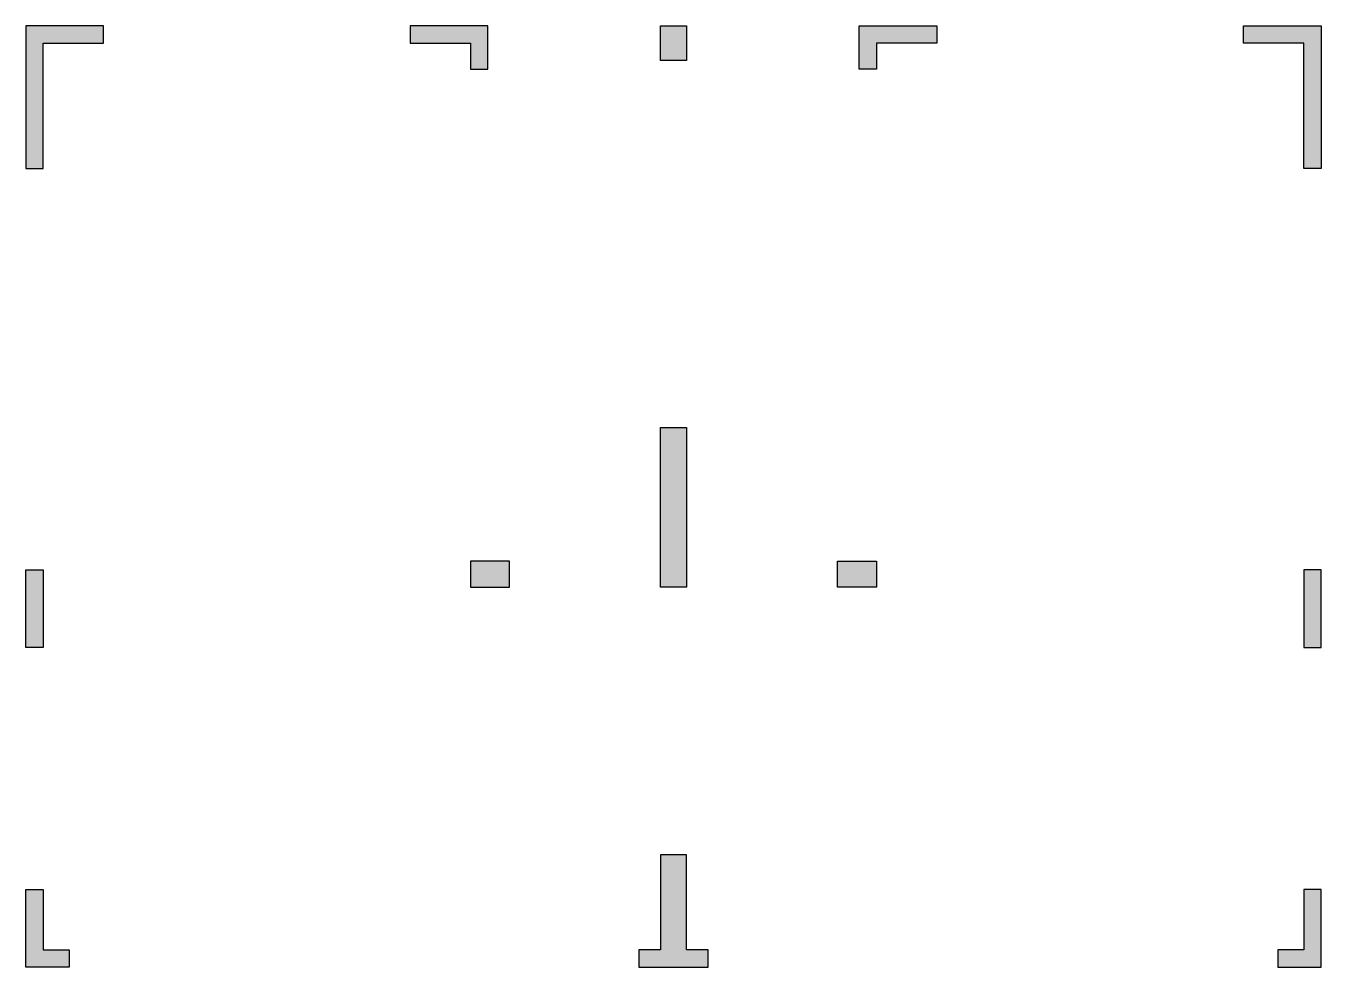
# Model space of a CAD drawing. Header units: millimetres. Extents: x -100 to 14900, y -100 to 10800.
import ezdxf

# ---------------------------------------------------------------- set-up
doc = ezdxf.new("R2010")
doc.units = ezdxf.units.MM
doc.header["$LTSCALE"] = 1000
for name, color, linetype in [('S-COLU-HATCH', 30, 'Continuous'), ('S-COLU-LINE1', 6, 'Continuous'), ('S-WALL-LINE1', 12, 'Continuous')]:
    doc.layers.add(name, color=color, linetype=linetype)

msp = doc.modelspace()

# ---------------------------------------------------------------- hatches: boundary and pattern name
at = {"layer": 'S-COLU-HATCH'}
h = msp.add_hatch(color=0, dxfattribs=at)
h.dxf.hatch_style = 1
h.paths.add_polyline_path([(-100, 9150), (100, 9150), (100, 10600), (800, 10600), (800, 10800), (-100, 10800)])
h = msp.add_hatch(color=0, dxfattribs=at)
h.dxf.hatch_style = 1
h.paths.add_polyline_path([(5250, 10800), (4350, 10800), (4350, 10600), (5050, 10600), (5050, 10300), (5250, 10300)])
h = msp.add_hatch(color=0, dxfattribs=at)
h.dxf.hatch_style = 1
h.paths.add_polyline_path([(7250, 10400), (7550, 10400), (7550, 10800), (7250, 10800)])
h = msp.add_hatch(color=0, dxfattribs=at)
h.dxf.hatch_style = 1
h.paths.add_polyline_path([(9550, 10800), (10450, 10800), (10450, 10600), (9750, 10600), (9750, 10300), (9550, 10300)])
h = msp.add_hatch(color=0, dxfattribs=at)
h.dxf.hatch_style = 1
h.paths.add_polyline_path([(14000, 10600), (14700, 10600), (14700, 9150), (14900, 9150), (14900, 10800), (14000, 10800)])
h = msp.add_hatch(color=0, dxfattribs=at)
h.dxf.hatch_style = 1
h.paths.add_polyline_path([(7550, 4300), (7550, 6150), (7250, 6150), (7250, 4300)])
h = msp.add_hatch(color=0, dxfattribs=at)
h.dxf.hatch_style = 1
h.paths.add_polyline_path([(-100, 4500), (100, 4500), (100, 3600), (-100, 3600)])
h = msp.add_hatch(color=0, dxfattribs=at)
h.dxf.hatch_style = 1
h.paths.add_polyline_path([(5500, 4300), (5500, 4600), (5050, 4600), (5050, 4300)])
h = msp.add_hatch(color=0, dxfattribs=at)
h.dxf.hatch_style = 1
h.paths.add_polyline_path([(9300, 4300), (9300, 4600), (9750, 4600), (9750, 4300)])
h = msp.add_hatch(color=0, dxfattribs=at)
h.dxf.hatch_style = 1
h.paths.add_polyline_path([(14900, 4500), (14700, 4500), (14700, 3600), (14900, 3600)])
h = msp.add_hatch(color=0, dxfattribs=at)
h.dxf.hatch_style = 1
h.paths.add_polyline_path([(7250, 100), (7000, 100), (7000, -100), (7800, -100), (7800, 100), (7550, 100), (7550, 1200), (7250, 1200)])
h = msp.add_hatch(color=0, dxfattribs=at)
h.dxf.hatch_style = 1
h.paths.add_polyline_path([(-100, -100), (400, -100), (400, 100), (100, 100), (100, 800), (-100, 800)])
h = msp.add_hatch(color=0, dxfattribs=at)
h.dxf.hatch_style = 1
h.paths.add_polyline_path([(14400, -100), (14900, -100), (14900, 800), (14700, 800), (14700, 100), (14400, 100)])

# ---------------------------------------------------------------- linework, layer by layer
at = {"layer": 'S-COLU-LINE1', "linetype": 'ByBlock'}
for points in [[(7550, 10400), (7250, 10400), (7250, 10800), (7550, 10800)], [(5050, 4300), (5500, 4300), (5500, 4600), (5050, 4600)], [(9750, 4300), (9300, 4300), (9300, 4600), (9750, 4600)]]:
    msp.add_lwpolyline(points, close=True, dxfattribs=at)
at = {"layer": 'S-WALL-LINE1', "linetype": 'ByBlock'}
for points in [[(100, 10600), (800, 10600), (800, 10800), (-100, 10800), (-100, 9150), (100, 9150)], [(5050, 10600), (5050, 10300), (5250, 10300), (5250, 10800), (4350, 10800), (4350, 10600)], [(9750, 10600), (9750, 10300), (9550, 10300), (9550, 10800), (10450, 10800), (10450, 10600)], [(14700, 10600), (14000, 10600), (14000, 10800), (14900, 10800), (14900, 9150), (14700, 9150)], [(7550, 4300), (7250, 4300), (7250, 6150), (7550, 6150)], [(-100, 4500), (100, 4500), (100, 3600), (-100, 3600)], [(14900, 4500), (14700, 4500), (14700, 3600), (14900, 3600)], [(7250, 100), (7000, 100), (7000, -100), (7800, -100), (7800, 100), (7550, 100), (7550, 1200), (7250, 1200)], [(100, 100), (400, 100), (400, -100), (-100, -100), (-100, 800), (100, 800)], [(14700, 100), (14400, 100), (14400, -100), (14900, -100), (14900, 800), (14700, 800)]]:
    msp.add_lwpolyline(points, close=True, dxfattribs=at)

doc.saveas('drawing.dxf')
